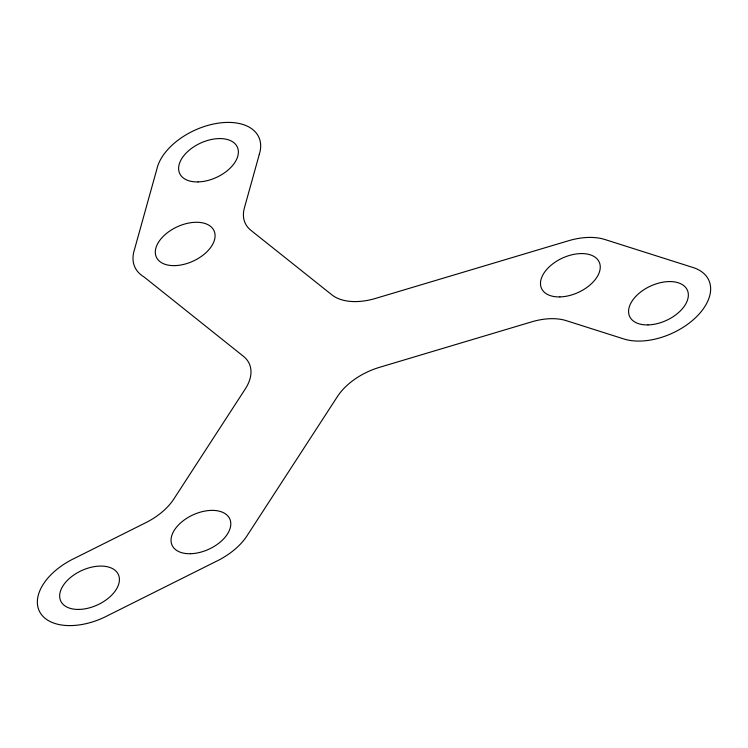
<?xml version="1.0" encoding="UTF-8"?>
<svg xmlns="http://www.w3.org/2000/svg" width="748" height="748" viewBox="0 0 748 748"><rect width="100%" height="100%" fill="white"/><g stroke="black" fill="none" stroke-linecap="round" stroke-linejoin="round"><path stroke-width="1.12" d="M259.294 154.387L244.39 207.963A52.5 31.304 -24.6 0 0 250.954 230.365L331.888 294.852A52.5 31.304 -24.6 0 0 375.608 298.405L567.498 241.062A55.399 33.034 -24.6 0 1 604.898 239.51L692.994 267.504A55.361 33.005 -24.6 0 1 697.585 315.675A55.361 33.005 -24.6 0 1 623.935 338.984L566.236 320.649A52.5 31.304 -24.6 0 0 531.716 321.846L379.367 367.371A52.5 31.304 -24.6 0 0 337.442 396.524L247.794 534.605A55.829 33.286 -24.6 0 1 215.564 561.701L107.796 615.567A55.389 33.024 -24.6 0 1 46.544 619.409A55.389 33.024 -24.6 0 1 50.397 575.315A55.633 33.164 -24.6 0 1 74.903 558.13L145.86 522.646A52.5 31.304 -24.6 0 0 173.817 499.038L245.232 389.025A52.5 31.304 -24.6 0 0 243.446 356.329L145.112 277.807A52.5 31.304 -24.6 0 0 143.111 276.358A55.857 33.305 -24.6 0 1 134.406 249.813L156.93 168.852A55.633 33.164 -24.6 0 1 169.366 147.823A55.389 33.024 -24.6 0 1 232.488 122.56A55.389 33.024 -24.6 0 1 259.276 154.387M79.064 609.424A31.715 18.915 -24.6 0 0 119.026 576.353A31.715 18.915 -24.6 0 0 70.527 577.493A31.715 18.915 -24.6 0 0 79.064 609.424M647.992 324.913A31.715 18.915 -24.6 0 0 687.945 291.842A31.715 18.915 -24.6 0 0 639.447 292.982A31.715 18.915 -24.6 0 0 647.992 324.913M198.024 181.923A31.715 18.915 -24.6 0 0 237.976 148.852A31.715 18.915 -24.6 0 0 189.478 149.993A31.715 18.915 -24.6 0 0 198.024 181.923M174.733 265.624A31.715 18.915 -24.6 0 0 214.685 232.544A31.715 18.915 -24.6 0 0 166.187 233.685A31.715 18.915 -24.6 0 0 174.733 265.624M190.45 553.726A31.715 18.915 -24.6 0 0 230.403 520.645A31.715 18.915 -24.6 0 0 181.904 521.795A31.715 18.915 -24.6 0 0 190.45 553.726M559.897 296.919A31.715 18.915 -24.6 0 0 599.849 263.848A31.715 18.915 -24.6 0 0 551.351 264.988A31.715 18.915 -24.6 0 0 559.897 296.919"/></g></svg>
